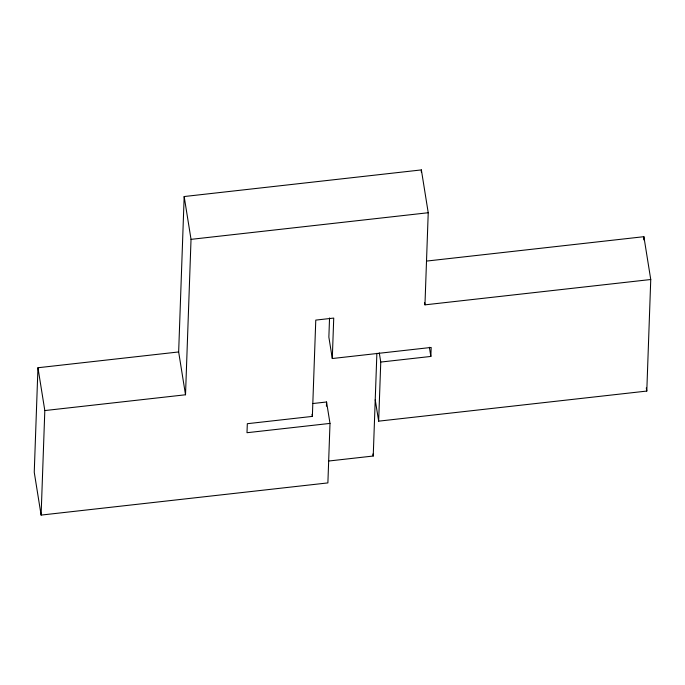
<?xml version="1.0" encoding="UTF-8"?>
<svg xmlns="http://www.w3.org/2000/svg" width="685" height="685" viewBox="0 0 685 685"><rect width="100%" height="100%" fill="white"/><g stroke="black" fill="none" stroke-linecap="round" stroke-linejoin="round"><path stroke-width="1.03" d="M426.584 261.079L643.891 236.693L650.75 279.514L424.957 304.851L428.228 212.735L421.369 169.914L184.171 196.535L178.657 351.953L37.958 367.742L34.25 472.265L41.109 515.086L327.884 482.908L329.999 423.407L326.565 401.992L312.908 403.525M41.109 515.086L44.816 410.563L37.958 367.742M44.816 410.563L185.515 394.774L191.029 239.356L184.171 196.535M329.999 423.407L246.994 432.714L247.319 423.698L312.36 416.403L315.776 320.1L333.732 318.08L332.293 358.529L431.173 347.441L430.856 356.44L380.757 362.065L378.659 421.155L646.794 391.067L650.75 279.514M326.411 406.239L326.565 401.992M329.545 317.96L328.868 337.123L332.293 358.529M328.697 461.022L373.231 456.022L376.878 353.314M421.292 172.038L421.369 169.914M643.78 239.878L643.891 236.693M191.029 239.356L428.228 212.735M646.289 387.941L646.794 391.067M424.623 302.761L424.957 304.851M429.384 347.261L430.856 356.44M379.284 352.886L380.757 362.065M375.226 399.749L378.659 421.155M372.905 453.984L373.231 456.022M312.035 414.365L312.36 416.403M178.657 351.953L185.515 394.774"/></g></svg>
